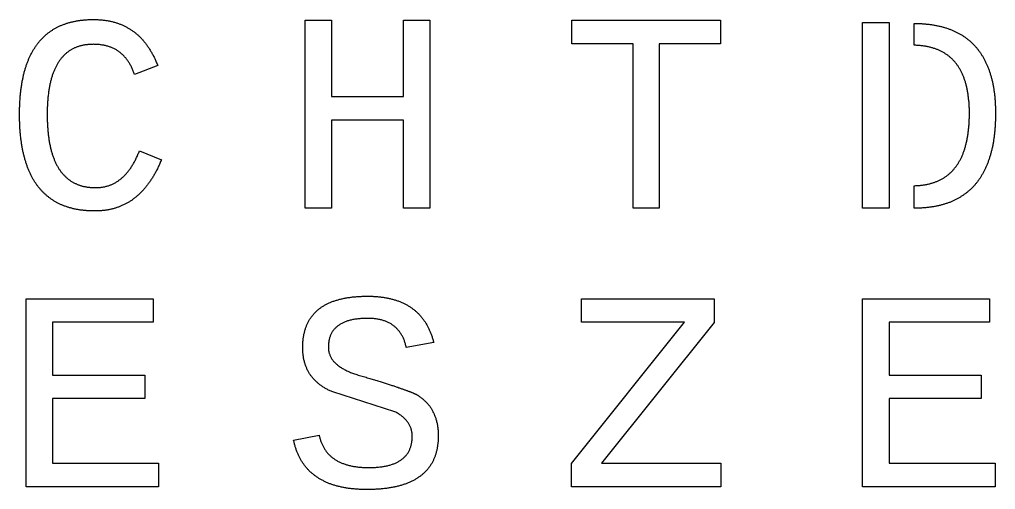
# Model space of a CAD drawing. Extents: x 0 to 500, y 0 to 500.
# Drawn here: x 241.8 to 358.4, y 138.3 to 194.6 of the extents above; entities that cross this region are included whole.
import ezdxf

# ---------------------------------------------------------------- set-up
doc = ezdxf.new("R2010")
doc.units = 0
doc.layers.get('0').update_dxf_attribs({"linetype": 'continuous'})

# ---------------------------------------------------------------- blocks, each defined once
blk = doc.blocks.new('SHAPESTRING113')
at = {"color": 0}
for points in [[(345.74, 171.98), (342.55, 171.98), (342.55, 194.22), (345.74, 194.22)], [(355.31, 183.29), (355.31, 183.42), (355.31, 183.55), (355.31, 183.68), (355.31, 183.81), (355.31, 183.94), (355.3, 184.06), (355.3, 184.19), (355.29, 184.32), (355.28, 184.44), (355.27, 184.56), (355.27, 184.68), (355.26, 184.8), (355.24, 184.92), (355.23, 185.04), (355.22, 185.16), (355.21, 185.28), (355.19, 185.39), (355.18, 185.5), (355.16, 185.62), (355.14, 185.73), (355.12, 185.84), (355.11, 185.95), (355.09, 186.06), (355.07, 186.17), (355.04, 186.27), (355.02, 186.38), (355, 186.48), (354.97, 186.59), (354.95, 186.69), (354.92, 186.79), (354.89, 186.89), (354.87, 186.99), (354.84, 187.09), (354.81, 187.18), (354.78, 187.28), (354.74, 187.37), (354.71, 187.47), (354.68, 187.56), (354.64, 187.65), (354.61, 187.74), (354.57, 187.83), (354.53, 187.92), (354.5, 188.01), (354.46, 188.09), (354.42, 188.18), (354.38, 188.26), (354.33, 188.35), (354.29, 188.43), (354.25, 188.51), (354.2, 188.59), (354.16, 188.67), (354.11, 188.74), (354.06, 188.82), (354.02, 188.9), (353.97, 188.97), (353.92, 189.04), (353.86, 189.11), (353.81, 189.19), (353.76, 189.26), (353.71, 189.32), (353.65, 189.39), (353.6, 189.46), (353.54, 189.52), (353.48, 189.59), (353.42, 189.65), (353.37, 189.71), (353.31, 189.78), (353.24, 189.84), (353.18, 189.9), (353.12, 189.95), (353.06, 190.01), (352.99, 190.07), (352.93, 190.12), (352.86, 190.17), (352.79, 190.23), (352.72, 190.28), (352.65, 190.33), (352.58, 190.38), (352.51, 190.43), (352.44, 190.47), (352.37, 190.52), (352.3, 190.57), (352.22, 190.61), (352.14, 190.65), (352.07, 190.7), (351.99, 190.74), (351.91, 190.78), (351.83, 190.81), (351.75, 190.85), (351.67, 190.89), (351.59, 190.92), (351.51, 190.96), (351.42, 190.99), (351.34, 191.02), (351.25, 191.05), (351.17, 191.08), (351.08, 191.11), (350.99, 191.14), (350.9, 191.17), (350.81, 191.19), (350.72, 191.22), (350.63, 191.24), (350.54, 191.26), (350.44, 191.29), (350.35, 191.31), (350.25, 191.33), (350.16, 191.34), (350.06, 191.36), (349.96, 191.38), (349.86, 191.39), (349.76, 191.41), (349.66, 191.42), (349.56, 191.43), (349.45, 191.44), (349.35, 191.45), (349.25, 191.46), (349.14, 191.47), (349.03, 191.47), (348.93, 191.48), (348.82, 191.48), (348.71, 191.49), (348.71, 194.1), (348.82, 194.1), (348.94, 194.1), (349.05, 194.09), (349.17, 194.09), (349.28, 194.09), (349.4, 194.08), (349.51, 194.08), (349.62, 194.07), (349.73, 194.06), (349.84, 194.05), (349.95, 194.04), (350.06, 194.04), (350.16, 194.02), (350.27, 194.01), (350.38, 194), (350.48, 193.99), (350.59, 193.98), (350.69, 193.96), (350.8, 193.95), (350.9, 193.93), (351, 193.91), (351.1, 193.9), (351.2, 193.88), (351.3, 193.86), (351.4, 193.84), (351.5, 193.82), (351.6, 193.8), (351.7, 193.78), (351.79, 193.75), (351.89, 193.73), (351.98, 193.71), (352.08, 193.68), (352.17, 193.66), (352.27, 193.63), (352.36, 193.6), (352.45, 193.57), (352.54, 193.55), (352.63, 193.52), (352.72, 193.49), (352.81, 193.45), (352.9, 193.42), (352.99, 193.39), (353.07, 193.36), (353.16, 193.32), (353.24, 193.29), (353.33, 193.25), (353.41, 193.22), (353.5, 193.18), (353.58, 193.14), (353.66, 193.1), (353.74, 193.06), (353.82, 193.02), (353.9, 192.98), (353.98, 192.94), (354.06, 192.9), (354.14, 192.85), (354.22, 192.81), (354.29, 192.77), (354.37, 192.72), (354.44, 192.67), (354.52, 192.63), (354.59, 192.58), (354.66, 192.53), (354.74, 192.48), (354.81, 192.43), (354.88, 192.38), (354.95, 192.33), (355.02, 192.28), (355.09, 192.22), (355.15, 192.17), (355.22, 192.11), (355.29, 192.06), (355.35, 192), (355.42, 191.95), (355.48, 191.89), (355.55, 191.83), (355.61, 191.77), (355.67, 191.71), (355.73, 191.65), (355.8, 191.59), (355.86, 191.53), (355.92, 191.46), (355.97, 191.4), (356.03, 191.33), (356.09, 191.27), (356.15, 191.2), (356.2, 191.14), (356.26, 191.07), (356.31, 191), (356.37, 190.93), (356.42, 190.86), (356.47, 190.79), (356.53, 190.72), (356.58, 190.65), (356.63, 190.57), (356.68, 190.5), (356.73, 190.43), (356.78, 190.35), (356.82, 190.27), (356.87, 190.2), (356.92, 190.12), (356.96, 190.04), (357.01, 189.96), (357.05, 189.88), (357.1, 189.8), (357.14, 189.72), (357.18, 189.64), (357.22, 189.56), (357.26, 189.47), (357.3, 189.39), (357.34, 189.3), (357.38, 189.22), (357.42, 189.13), (357.46, 189.04), (357.49, 188.96), (357.53, 188.87), (357.56, 188.78), (357.6, 188.69), (357.63, 188.59), (357.67, 188.5), (357.7, 188.41), (357.73, 188.32), (357.76, 188.22), (357.79, 188.13), (357.82, 188.03), (357.85, 187.93), (357.88, 187.84), (357.91, 187.74), (357.93, 187.64), (357.96, 187.54), (357.98, 187.44), (358.01, 187.34), (358.03, 187.24), (358.06, 187.13), (358.08, 187.03), (358.1, 186.93), (358.12, 186.82), (358.14, 186.72), (358.16, 186.61), (358.18, 186.5), (358.2, 186.39), (358.22, 186.29), (358.24, 186.18), (358.25, 186.07), (358.27, 185.95), (358.28, 185.84), (358.3, 185.73), (358.31, 185.62), (358.32, 185.5), (358.34, 185.39), (358.35, 185.27), (358.36, 185.16), (358.37, 185.04), (358.38, 184.92), (358.39, 184.8), (358.39, 184.68), (358.4, 184.56), (358.41, 184.44), (358.41, 184.32), (358.42, 184.2), (358.42, 184.07), (358.43, 183.95), (358.43, 183.83), (358.43, 183.7), (358.43, 183.57), (358.44, 183.45), (358.44, 183.32), (358.44, 183.19), (358.43, 183.06), (358.43, 182.93), (358.43, 182.8), (358.43, 182.67), (358.42, 182.54), (358.42, 182.41), (358.41, 182.29), (358.41, 182.16), (358.4, 182.04), (358.4, 181.91), (358.39, 181.79), (358.38, 181.67), (358.37, 181.55), (358.36, 181.43), (358.35, 181.31), (358.34, 181.19), (358.33, 181.07), (358.32, 180.95), (358.3, 180.83), (358.29, 180.72), (358.28, 180.6), (358.26, 180.49), (358.25, 180.37), (358.23, 180.26), (358.21, 180.15), (358.2, 180.04), (358.18, 179.93), (358.16, 179.82), (358.14, 179.71), (358.12, 179.6), (358.1, 179.49), (358.08, 179.38), (358.06, 179.28), (358.03, 179.17), (358.01, 179.07), (357.99, 178.96), (357.96, 178.86), (357.94, 178.76), (357.91, 178.66), (357.88, 178.56), (357.86, 178.46), (357.83, 178.36), (357.8, 178.26), (357.77, 178.16), (357.74, 178.06), (357.71, 177.97), (357.68, 177.87), (357.65, 177.78), (357.61, 177.68), (357.58, 177.59), (357.55, 177.5), (357.51, 177.41), (357.48, 177.31), (357.44, 177.22), (357.4, 177.13), (357.37, 177.05), (357.33, 176.96), (357.29, 176.87), (357.25, 176.79), (357.21, 176.7), (357.17, 176.61), (357.13, 176.53), (357.09, 176.45), (357.05, 176.37), (357, 176.28), (356.96, 176.2), (356.92, 176.12), (356.87, 176.04), (356.82, 175.96), (356.78, 175.89), (356.73, 175.81), (356.68, 175.73), (356.64, 175.66), (356.59, 175.58), (356.54, 175.51), (356.49, 175.44), (356.44, 175.36), (356.38, 175.29), (356.33, 175.22), (356.28, 175.15), (356.23, 175.08), (356.17, 175.01), (356.12, 174.94), (356.06, 174.88), (356, 174.81), (355.95, 174.75), (355.89, 174.68), (355.83, 174.62), (355.77, 174.55), (355.71, 174.49), (355.65, 174.43), (355.59, 174.37), (355.53, 174.31), (355.47, 174.25), (355.41, 174.19), (355.34, 174.13), (355.28, 174.08), (355.21, 174.02), (355.15, 173.96), (355.08, 173.91), (355.02, 173.85), (354.95, 173.8), (354.88, 173.75), (354.81, 173.7), (354.74, 173.65), (354.67, 173.6), (354.6, 173.55), (354.53, 173.5), (354.46, 173.45), (354.38, 173.4), (354.31, 173.36), (354.24, 173.31), (354.16, 173.27), (354.09, 173.22), (354.01, 173.18), (353.93, 173.14), (353.86, 173.09), (353.78, 173.05), (353.7, 173.01), (353.62, 172.97), (353.54, 172.93), (353.46, 172.9), (353.38, 172.86), (353.3, 172.82), (353.22, 172.79), (353.13, 172.75), (353.05, 172.72), (352.96, 172.68), (352.88, 172.65), (352.79, 172.62), (352.71, 172.59), (352.62, 172.56), (352.53, 172.53), (352.44, 172.5), (352.35, 172.47), (352.26, 172.45), (352.17, 172.42), (352.08, 172.39), (351.99, 172.37), (351.9, 172.34), (351.81, 172.32), (351.71, 172.3), (351.62, 172.28), (351.52, 172.26), (351.43, 172.23), (351.33, 172.22), (351.23, 172.2), (351.14, 172.18), (351.04, 172.16), (350.94, 172.14), (350.84, 172.13), (350.74, 172.11), (350.64, 172.1), (350.54, 172.09), (350.43, 172.07), (350.33, 172.06), (350.23, 172.05), (350.12, 172.04), (350.02, 172.03), (349.91, 172.02), (349.81, 172.01), (349.7, 172.01), (349.59, 172), (349.48, 171.99), (349.38, 171.99), (349.27, 171.99), (349.16, 171.98), (349.04, 171.98), (348.93, 171.98), (348.82, 171.98), (348.71, 171.98), (348.71, 174.67), (348.81, 174.67), (348.92, 174.68), (349.02, 174.68), (349.13, 174.69), (349.23, 174.69), (349.33, 174.7), (349.43, 174.71), (349.53, 174.72), (349.63, 174.73), (349.73, 174.75), (349.83, 174.76), (349.93, 174.77), (350.02, 174.79), (350.12, 174.81), (350.21, 174.82), (350.3, 174.84), (350.4, 174.86), (350.49, 174.89), (350.58, 174.91), (350.67, 174.93), (350.76, 174.96), (350.84, 174.98), (350.93, 175.01), (351.02, 175.04), (351.1, 175.06), (351.19, 175.09), (351.27, 175.13), (351.36, 175.16), (351.44, 175.19), (351.52, 175.23), (351.6, 175.26), (351.68, 175.3), (351.76, 175.33), (351.83, 175.37), (351.91, 175.41), (351.99, 175.45), (352.06, 175.5), (352.14, 175.54), (352.21, 175.58), (352.28, 175.63), (352.35, 175.67), (352.43, 175.72), (352.5, 175.77), (352.56, 175.82), (352.63, 175.87), (352.7, 175.92), (352.77, 175.97), (352.83, 176.03), (352.9, 176.08), (352.96, 176.14), (353.03, 176.2), (353.09, 176.25), (353.15, 176.31), (353.21, 176.37), (353.27, 176.43), (353.33, 176.5), (353.39, 176.56), (353.44, 176.62), (353.5, 176.69), (353.55, 176.76), (353.61, 176.83), (353.66, 176.89), (353.72, 176.96), (353.77, 177.04), (353.82, 177.11), (353.87, 177.18), (353.92, 177.26), (353.97, 177.33), (354.01, 177.41), (354.06, 177.48), (354.11, 177.56), (354.15, 177.64), (354.2, 177.72), (354.24, 177.81), (354.28, 177.89), (354.32, 177.97), (354.37, 178.06), (354.41, 178.14), (354.44, 178.23), (354.48, 178.32), (354.52, 178.41), (354.56, 178.5), (354.59, 178.59), (354.63, 178.69), (354.66, 178.78), (354.69, 178.87), (354.73, 178.97), (354.76, 179.07), (354.79, 179.17), (354.82, 179.26), (354.85, 179.37), (354.87, 179.47), (354.9, 179.57), (354.93, 179.67), (354.95, 179.78), (354.98, 179.88), (355, 179.99), (355.02, 180.1), (355.05, 180.21), (355.07, 180.32), (355.09, 180.43), (355.11, 180.54), (355.12, 180.65), (355.14, 180.77), (355.16, 180.88), (355.18, 181), (355.19, 181.12), (355.2, 181.24), (355.22, 181.36), (355.23, 181.48), (355.24, 181.6), (355.25, 181.72), (355.26, 181.85), (355.27, 181.97), (355.28, 182.1), (355.29, 182.23), (355.29, 182.36), (355.3, 182.49), (355.3, 182.62), (355.31, 182.75), (355.31, 182.88), (355.31, 183.01), (355.31, 183.15)]]:
    blk.add_lwpolyline(points, close=True, dxfattribs=at)

msp = doc.modelspace()

# ---------------------------------------------------------------- linework, layer by layer
at = {"color": 0}
for points in [[(245.06, 183.21), (245.06, 183.06), (245.06, 182.92), (245.06, 182.78), (245.07, 182.63), (245.07, 182.49), (245.07, 182.35), (245.08, 182.22), (245.09, 182.08), (245.09, 181.94), (245.1, 181.81), (245.11, 181.67), (245.12, 181.54), (245.13, 181.41), (245.14, 181.28), (245.15, 181.15), (245.16, 181.03), (245.18, 180.9), (245.19, 180.77), (245.2, 180.65), (245.22, 180.53), (245.24, 180.41), (245.25, 180.29), (245.27, 180.17), (245.29, 180.05), (245.31, 179.93), (245.33, 179.82), (245.35, 179.71), (245.38, 179.59), (245.4, 179.48), (245.42, 179.37), (245.45, 179.26), (245.47, 179.15), (245.5, 179.05), (245.53, 178.94), (245.55, 178.84), (245.58, 178.74), (245.61, 178.63), (245.64, 178.53), (245.67, 178.43), (245.7, 178.34), (245.74, 178.24), (245.77, 178.14), (245.8, 178.05), (245.84, 177.96), (245.88, 177.86), (245.91, 177.77), (245.95, 177.68), (245.99, 177.6), (246.03, 177.51), (246.07, 177.42), (246.11, 177.34), (246.15, 177.25), (246.19, 177.17), (246.23, 177.09), (246.28, 177.01), (246.32, 176.93), (246.37, 176.86), (246.42, 176.78), (246.46, 176.7), (246.51, 176.63), (246.56, 176.56), (246.61, 176.49), (246.66, 176.42), (246.71, 176.35), (246.76, 176.28), (246.82, 176.21), (246.87, 176.15), (246.92, 176.08), (246.98, 176.02), (247.03, 175.96), (247.09, 175.9), (247.15, 175.84), (247.21, 175.78), (247.27, 175.73), (247.33, 175.67), (247.39, 175.62), (247.45, 175.56), (247.51, 175.51), (247.57, 175.46), (247.64, 175.41), (247.7, 175.36), (247.77, 175.32), (247.84, 175.27), (247.9, 175.23), (247.97, 175.18), (248.04, 175.14), (248.11, 175.1), (248.18, 175.06), (248.25, 175.02), (248.32, 174.99), (248.4, 174.95), (248.47, 174.92), (248.55, 174.88), (248.62, 174.85), (248.7, 174.82), (248.77, 174.79), (248.85, 174.76), (248.93, 174.73), (249.01, 174.71), (249.09, 174.68), (249.17, 174.66), (249.25, 174.63), (249.34, 174.61), (249.42, 174.59), (249.5, 174.57), (249.59, 174.56), (249.67, 174.54), (249.76, 174.53), (249.85, 174.51), (249.94, 174.5), (250.03, 174.49), (250.11, 174.48), (250.21, 174.47), (250.3, 174.46), (250.39, 174.45), (250.48, 174.45), (250.58, 174.44), (250.67, 174.44), (250.77, 174.44), (250.86, 174.44), (250.96, 174.44), (251.05, 174.44), (251.15, 174.44), (251.24, 174.45), (251.33, 174.46), (251.42, 174.47), (251.51, 174.48), (251.6, 174.49), (251.69, 174.5), (251.78, 174.52), (251.87, 174.54), (251.96, 174.55), (252.04, 174.57), (252.13, 174.6), (252.21, 174.62), (252.3, 174.64), (252.38, 174.67), (252.47, 174.7), (252.55, 174.73), (252.63, 174.76), (252.71, 174.79), (252.79, 174.83), (252.88, 174.86), (252.95, 174.9), (253.03, 174.94), (253.11, 174.98), (253.19, 175.03), (253.27, 175.07), (253.34, 175.12), (253.42, 175.16), (253.49, 175.21), (253.57, 175.26), (253.64, 175.32), (253.71, 175.37), (253.79, 175.43), (253.86, 175.48), (253.93, 175.54), (254, 175.6), (254.07, 175.66), (254.14, 175.73), (254.21, 175.79), (254.27, 175.86), (254.34, 175.93), (254.41, 176), (254.47, 176.07), (254.54, 176.14), (254.6, 176.22), (254.67, 176.3), (254.73, 176.37), (254.79, 176.45), (254.85, 176.54), (254.92, 176.62), (254.98, 176.7), (255.04, 176.79), (255.1, 176.88), (255.15, 176.97), (255.21, 177.06), (255.27, 177.15), (255.33, 177.25), (255.38, 177.34), (255.44, 177.44), (255.49, 177.54), (255.55, 177.64), (255.6, 177.74), (255.65, 177.85), (255.7, 177.95), (255.75, 178.06), (255.8, 178.17), (255.85, 178.28), (255.9, 178.39), (255.95, 178.51), (256, 178.62), (256.05, 178.74), (256.09, 178.86), (258.71, 177.78), (258.67, 177.67), (258.62, 177.55), (258.57, 177.44), (258.53, 177.33), (258.48, 177.22), (258.43, 177.12), (258.38, 177.01), (258.33, 176.9), (258.28, 176.8), (258.23, 176.7), (258.18, 176.59), (258.13, 176.49), (258.08, 176.39), (258.02, 176.29), (257.97, 176.19), (257.92, 176.1), (257.86, 176), (257.81, 175.9), (257.75, 175.81), (257.7, 175.72), (257.64, 175.63), (257.59, 175.53), (257.53, 175.44), (257.47, 175.36), (257.41, 175.27), (257.35, 175.18), (257.29, 175.1), (257.23, 175.01), (257.17, 174.93), (257.11, 174.84), (257.05, 174.76), (256.99, 174.68), (256.93, 174.6), (256.86, 174.53), (256.8, 174.45), (256.74, 174.37), (256.67, 174.3), (256.61, 174.22), (256.54, 174.15), (256.48, 174.08), (256.41, 174.01), (256.34, 173.94), (256.27, 173.87), (256.21, 173.8), (256.14, 173.73), (256.07, 173.67), (256, 173.6), (255.93, 173.54), (255.86, 173.48), (255.79, 173.41), (255.71, 173.35), (255.64, 173.29), (255.57, 173.24), (255.5, 173.18), (255.42, 173.12), (255.35, 173.07), (255.27, 173.01), (255.2, 172.96), (255.12, 172.91), (255.04, 172.86), (254.97, 172.81), (254.89, 172.76), (254.81, 172.71), (254.73, 172.66), (254.65, 172.62), (254.57, 172.57), (254.49, 172.53), (254.41, 172.49), (254.33, 172.45), (254.25, 172.41), (254.17, 172.37), (254.08, 172.33), (254, 172.29), (253.92, 172.25), (253.83, 172.22), (253.75, 172.18), (253.66, 172.15), (253.58, 172.12), (253.49, 172.09), (253.4, 172.06), (253.32, 172.03), (253.23, 172), (253.14, 171.97), (253.05, 171.95), (252.96, 171.92), (252.87, 171.9), (252.78, 171.88), (252.69, 171.86), (252.6, 171.84), (252.5, 171.82), (252.41, 171.8), (252.32, 171.78), (252.22, 171.76), (252.13, 171.75), (252.03, 171.73), (251.94, 171.72), (251.84, 171.71), (251.75, 171.7), (251.65, 171.69), (251.55, 171.68), (251.45, 171.67), (251.36, 171.66), (251.26, 171.66), (251.16, 171.65), (251.06, 171.65), (250.96, 171.65), (250.85, 171.65), (250.75, 171.65), (250.65, 171.65), (250.54, 171.65), (250.43, 171.65), (250.33, 171.65), (250.23, 171.66), (250.12, 171.66), (250.02, 171.67), (249.92, 171.67), (249.81, 171.68), (249.71, 171.69), (249.61, 171.7), (249.51, 171.7), (249.41, 171.72), (249.32, 171.73), (249.22, 171.74), (249.12, 171.75), (249.02, 171.76), (248.93, 171.78), (248.83, 171.79), (248.74, 171.81), (248.64, 171.83), (248.55, 171.84), (248.46, 171.86), (248.36, 171.88), (248.27, 171.9), (248.18, 171.92), (248.09, 171.94), (248, 171.97), (247.91, 171.99), (247.83, 172.01), (247.74, 172.04), (247.65, 172.07), (247.56, 172.09), (247.48, 172.12), (247.39, 172.15), (247.31, 172.18), (247.22, 172.21), (247.14, 172.24), (247.06, 172.27), (246.98, 172.3), (246.9, 172.33), (246.81, 172.37), (246.73, 172.4), (246.66, 172.44), (246.58, 172.48), (246.5, 172.51), (246.42, 172.55), (246.34, 172.59), (246.27, 172.63), (246.19, 172.67), (246.12, 172.71), (246.04, 172.75), (245.97, 172.8), (245.9, 172.84), (245.82, 172.89), (245.75, 172.93), (245.68, 172.98), (245.61, 173.02), (245.54, 173.07), (245.47, 173.12), (245.4, 173.17), (245.33, 173.22), (245.27, 173.27), (245.2, 173.32), (245.13, 173.38), (245.07, 173.43), (245, 173.48), (244.94, 173.54), (244.88, 173.6), (244.81, 173.65), (244.75, 173.71), (244.69, 173.77), (244.63, 173.83), (244.57, 173.89), (244.51, 173.95), (244.45, 174.01), (244.39, 174.07), (244.33, 174.14), (244.28, 174.2), (244.22, 174.27), (244.17, 174.33), (244.11, 174.4), (244.06, 174.47), (244, 174.54), (243.95, 174.61), (243.9, 174.68), (243.84, 174.75), (243.79, 174.82), (243.74, 174.89), (243.69, 174.96), (243.64, 175.04), (243.59, 175.11), (243.55, 175.19), (243.5, 175.27), (243.45, 175.34), (243.4, 175.42), (243.36, 175.5), (243.31, 175.58), (243.27, 175.66), (243.23, 175.74), (243.18, 175.82), (243.14, 175.91), (243.1, 175.99), (243.06, 176.08), (243.02, 176.16), (242.98, 176.25), (242.94, 176.34), (242.9, 176.42), (242.86, 176.51), (242.82, 176.6), (242.79, 176.69), (242.75, 176.78), (242.72, 176.88), (242.68, 176.97), (242.65, 177.06), (242.61, 177.16), (242.58, 177.25), (242.55, 177.35), (242.52, 177.45), (242.49, 177.55), (242.46, 177.64), (242.43, 177.74), (242.4, 177.84), (242.37, 177.95), (242.34, 178.05), (242.31, 178.15), (242.29, 178.25), (242.26, 178.36), (242.24, 178.46), (242.21, 178.57), (242.19, 178.68), (242.16, 178.78), (242.14, 178.89), (242.12, 179), (242.1, 179.11), (242.08, 179.22), (242.06, 179.34), (242.04, 179.45), (242.02, 179.56), (242, 179.68), (241.98, 179.79), (241.97, 179.91), (241.95, 180.02), (241.93, 180.14), (241.92, 180.26), (241.91, 180.38), (241.89, 180.5), (241.88, 180.62), (241.87, 180.74), (241.85, 180.86), (241.84, 180.99), (241.83, 181.11), (241.82, 181.24), (241.81, 181.36), (241.8, 181.49), (241.8, 181.62), (241.79, 181.74), (241.78, 181.87), (241.78, 182), (241.77, 182.13), (241.77, 182.27), (241.76, 182.4), (241.76, 182.53), (241.76, 182.66), (241.75, 182.8), (241.75, 182.94), (241.75, 183.07), (241.75, 183.21), (241.75, 183.35), (241.75, 183.48), (241.75, 183.62), (241.76, 183.75), (241.76, 183.89), (241.76, 184.02), (241.77, 184.15), (241.77, 184.28), (241.78, 184.41), (241.78, 184.54), (241.79, 184.67), (241.8, 184.8), (241.81, 184.93), (241.81, 185.05), (241.82, 185.18), (241.83, 185.3), (241.84, 185.43), (241.86, 185.55), (241.87, 185.67), (241.88, 185.79), (241.89, 185.91), (241.91, 186.03), (241.92, 186.15), (241.94, 186.27), (241.95, 186.39), (241.97, 186.51), (241.99, 186.62), (242.01, 186.74), (242.02, 186.85), (242.04, 186.96), (242.06, 187.07), (242.08, 187.19), (242.1, 187.3), (242.13, 187.41), (242.15, 187.51), (242.17, 187.62), (242.2, 187.73), (242.22, 187.84), (242.24, 187.94), (242.27, 188.05), (242.3, 188.15), (242.32, 188.25), (242.35, 188.36), (242.38, 188.46), (242.41, 188.56), (242.44, 188.66), (242.47, 188.76), (242.5, 188.85), (242.53, 188.95), (242.56, 189.05), (242.6, 189.14), (242.63, 189.24), (242.66, 189.33), (242.7, 189.42), (242.73, 189.52), (242.77, 189.61), (242.81, 189.7), (242.84, 189.79), (242.88, 189.88), (242.92, 189.96), (242.96, 190.05), (243, 190.14), (243.04, 190.22), (243.08, 190.31), (243.12, 190.39), (243.17, 190.48), (243.21, 190.56), (243.25, 190.64), (243.3, 190.72), (243.34, 190.8), (243.39, 190.88), (243.43, 190.96), (243.48, 191.03), (243.53, 191.11), (243.58, 191.18), (243.63, 191.26), (243.68, 191.33), (243.73, 191.41), (243.78, 191.48), (243.83, 191.55), (243.88, 191.62), (243.93, 191.69), (243.99, 191.76), (244.04, 191.83), (244.1, 191.89), (244.15, 191.96), (244.21, 192.03), (244.26, 192.09), (244.32, 192.15), (244.38, 192.22), (244.44, 192.28), (244.5, 192.34), (244.56, 192.4), (244.62, 192.46), (244.68, 192.52), (244.74, 192.58), (244.81, 192.63), (244.87, 192.69), (244.93, 192.75), (245, 192.8), (245.06, 192.85), (245.13, 192.91), (245.19, 192.96), (245.26, 193.01), (245.33, 193.06), (245.4, 193.11), (245.47, 193.16), (245.54, 193.21), (245.61, 193.25), (245.68, 193.3), (245.75, 193.35), (245.82, 193.39), (245.9, 193.44), (245.97, 193.48), (246.04, 193.52), (246.12, 193.56), (246.19, 193.6), (246.27, 193.64), (246.35, 193.68), (246.43, 193.72), (246.5, 193.76), (246.58, 193.79), (246.66, 193.83), (246.74, 193.86), (246.82, 193.9), (246.9, 193.93), (246.99, 193.96), (247.07, 193.99), (247.15, 194.02), (247.24, 194.05), (247.32, 194.08), (247.41, 194.11), (247.49, 194.14), (247.58, 194.16), (247.67, 194.19), (247.75, 194.21), (247.84, 194.24), (247.93, 194.26), (248.02, 194.28), (248.11, 194.3), (248.2, 194.32), (248.3, 194.34), (248.39, 194.36), (248.48, 194.38), (248.58, 194.4), (248.67, 194.41), (248.77, 194.43), (248.86, 194.44), (248.96, 194.46), (249.05, 194.47), (249.15, 194.48), (249.25, 194.49), (249.35, 194.5), (249.45, 194.51), (249.55, 194.52), (249.65, 194.53), (249.75, 194.54), (249.85, 194.54), (249.96, 194.55), (250.06, 194.55), (250.16, 194.56), (250.27, 194.56), (250.38, 194.56), (250.48, 194.56), (250.59, 194.56), (250.7, 194.56), (250.81, 194.56), (250.91, 194.56), (251.02, 194.55), (251.13, 194.55), (251.23, 194.54), (251.34, 194.54), (251.44, 194.53), (251.55, 194.52), (251.65, 194.51), (251.75, 194.5), (251.85, 194.49), (251.95, 194.47), (252.06, 194.46), (252.16, 194.44), (252.25, 194.43), (252.35, 194.41), (252.45, 194.39), (252.55, 194.37), (252.64, 194.35), (252.74, 194.33), (252.83, 194.31), (252.93, 194.28), (253.02, 194.26), (253.12, 194.23), (253.21, 194.2), (253.3, 194.18), (253.39, 194.15), (253.48, 194.12), (253.57, 194.09), (253.66, 194.05), (253.75, 194.02), (253.84, 193.99), (253.92, 193.95), (254.01, 193.91), (254.1, 193.88), (254.18, 193.84), (254.26, 193.8), (254.35, 193.76), (254.43, 193.71), (254.51, 193.67), (254.6, 193.63), (254.68, 193.58), (254.76, 193.54), (254.84, 193.49), (254.92, 193.44), (254.99, 193.39), (255.07, 193.34), (255.15, 193.29), (255.23, 193.24), (255.3, 193.18), (255.38, 193.13), (255.45, 193.07), (255.52, 193.02), (255.6, 192.96), (255.67, 192.9), (255.74, 192.84), (255.81, 192.78), (255.88, 192.72), (255.95, 192.65), (256.02, 192.59), (256.09, 192.52), (256.16, 192.46), (256.22, 192.39), (256.29, 192.32), (256.36, 192.25), (256.42, 192.18), (256.48, 192.11), (256.55, 192.04), (256.61, 191.96), (256.67, 191.89), (256.73, 191.81), (256.8, 191.74), (256.86, 191.66), (256.92, 191.58), (256.97, 191.5), (257.03, 191.42), (257.09, 191.34), (257.15, 191.25), (257.2, 191.17), (257.26, 191.08), (257.31, 191), (257.37, 190.91), (257.42, 190.82), (257.47, 190.73), (257.53, 190.64), (257.58, 190.55), (257.63, 190.46), (257.68, 190.36), (257.73, 190.27), (257.78, 190.17), (257.83, 190.07), (257.87, 189.98), (257.92, 189.88), (257.97, 189.78), (258.01, 189.68), (258.06, 189.57), (258.1, 189.47), (258.14, 189.36), (258.19, 189.26), (258.23, 189.15), (258.27, 189.05), (255.5, 187.97), (255.47, 188.08), (255.43, 188.18), (255.39, 188.29), (255.35, 188.39), (255.31, 188.49), (255.27, 188.59), (255.23, 188.69), (255.18, 188.78), (255.14, 188.88), (255.09, 188.97), (255.04, 189.06), (254.99, 189.15), (254.94, 189.24), (254.89, 189.33), (254.84, 189.41), (254.79, 189.49), (254.73, 189.58), (254.68, 189.66), (254.62, 189.73), (254.56, 189.81), (254.51, 189.89), (254.45, 189.96), (254.38, 190.03), (254.32, 190.1), (254.26, 190.17), (254.19, 190.24), (254.13, 190.3), (254.06, 190.37), (253.99, 190.43), (253.92, 190.49), (253.85, 190.55), (253.78, 190.61), (253.71, 190.66), (253.64, 190.72), (253.56, 190.77), (253.49, 190.82), (253.41, 190.87), (253.33, 190.92), (253.25, 190.96), (253.17, 191.01), (253.09, 191.05), (253.01, 191.09), (252.92, 191.13), (252.84, 191.17), (252.75, 191.2), (252.66, 191.24), (252.58, 191.27), (252.49, 191.3), (252.4, 191.33), (252.3, 191.36), (252.21, 191.39), (252.12, 191.41), (252.02, 191.44), (251.92, 191.46), (251.83, 191.48), (251.73, 191.5), (251.63, 191.51), (251.53, 191.53), (251.42, 191.54), (251.32, 191.56), (251.22, 191.57), (251.11, 191.57), (251, 191.58), (250.9, 191.59), (250.79, 191.59), (250.68, 191.59), (250.57, 191.6), (250.47, 191.59), (250.37, 191.59), (250.28, 191.59), (250.19, 191.58), (250.09, 191.58), (250, 191.57), (249.91, 191.56), (249.82, 191.55), (249.73, 191.54), (249.64, 191.53), (249.55, 191.52), (249.47, 191.5), (249.38, 191.49), (249.3, 191.47), (249.21, 191.45), (249.13, 191.43), (249.05, 191.41), (248.96, 191.39), (248.88, 191.36), (248.8, 191.34), (248.72, 191.31), (248.65, 191.28), (248.57, 191.25), (248.49, 191.22), (248.42, 191.19), (248.34, 191.16), (248.27, 191.12), (248.19, 191.09), (248.12, 191.05), (248.05, 191.01), (247.98, 190.98), (247.91, 190.93), (247.84, 190.89), (247.77, 190.85), (247.7, 190.8), (247.64, 190.76), (247.57, 190.71), (247.51, 190.66), (247.44, 190.61), (247.38, 190.56), (247.32, 190.51), (247.26, 190.46), (247.2, 190.4), (247.14, 190.35), (247.08, 190.29), (247.02, 190.23), (246.96, 190.17), (246.91, 190.11), (246.85, 190.05), (246.8, 189.98), (246.74, 189.92), (246.69, 189.85), (246.64, 189.78), (246.58, 189.71), (246.53, 189.64), (246.48, 189.57), (246.44, 189.5), (246.39, 189.42), (246.34, 189.35), (246.3, 189.27), (246.25, 189.19), (246.21, 189.11), (246.16, 189.03), (246.12, 188.95), (246.08, 188.87), (246.04, 188.78), (246, 188.7), (245.96, 188.61), (245.92, 188.52), (245.88, 188.43), (245.84, 188.34), (245.81, 188.25), (245.77, 188.16), (245.74, 188.06), (245.7, 187.97), (245.67, 187.87), (245.64, 187.77), (245.61, 187.67), (245.58, 187.57), (245.55, 187.47), (245.52, 187.36), (245.49, 187.26), (245.47, 187.15), (245.44, 187.04), (245.42, 186.93), (245.39, 186.82), (245.37, 186.71), (245.35, 186.6), (245.32, 186.48), (245.3, 186.37), (245.28, 186.25), (245.26, 186.13), (245.25, 186.01), (245.23, 185.89), (245.21, 185.77), (245.2, 185.65), (245.18, 185.52), (245.17, 185.4), (245.15, 185.27), (245.14, 185.14), (245.13, 185.01), (245.12, 184.88), (245.11, 184.75), (245.1, 184.62), (245.09, 184.48), (245.09, 184.34), (245.08, 184.21), (245.07, 184.07), (245.07, 183.93), (245.07, 183.79), (245.06, 183.64), (245.06, 183.5), (245.06, 183.36)], [(287.65, 171.98), (287.65, 182.53), (279.04, 182.53), (279.04, 171.98), (275.89, 171.98), (275.89, 194.49), (279.04, 194.49), (279.04, 185.34), (287.65, 185.34), (287.65, 194.49), (290.79, 194.49), (290.79, 171.98)], [(318.24, 191.67), (318.24, 171.98), (315.11, 171.98), (315.11, 191.67), (307.8, 191.67), (307.8, 194.49), (325.54, 194.49), (325.54, 191.67)], [(242.55, 138.64), (242.55, 161.15), (257.71, 161.15), (257.71, 158.34), (245.71, 158.34), (245.71, 152.01), (256.72, 152.01), (256.72, 149.19), (245.71, 149.19), (245.71, 141.46), (258.38, 141.46), (258.38, 138.64)], [(291.81, 144.74), (291.81, 144.64), (291.81, 144.53), (291.81, 144.43), (291.8, 144.33), (291.8, 144.23), (291.79, 144.13), (291.79, 144.03), (291.78, 143.93), (291.77, 143.83), (291.76, 143.73), (291.74, 143.64), (291.73, 143.54), (291.72, 143.45), (291.7, 143.35), (291.68, 143.26), (291.67, 143.17), (291.65, 143.08), (291.63, 142.99), (291.61, 142.9), (291.58, 142.81), (291.56, 142.72), (291.54, 142.63), (291.51, 142.55), (291.48, 142.46), (291.45, 142.38), (291.43, 142.29), (291.4, 142.21), (291.36, 142.13), (291.33, 142.05), (291.3, 141.97), (291.26, 141.89), (291.23, 141.81), (291.19, 141.73), (291.15, 141.66), (291.11, 141.58), (291.07, 141.51), (291.03, 141.43), (290.98, 141.36), (290.94, 141.29), (290.9, 141.22), (290.85, 141.15), (290.8, 141.08), (290.75, 141.01), (290.7, 140.94), (290.65, 140.87), (290.6, 140.81), (290.55, 140.74), (290.49, 140.68), (290.44, 140.61), (290.38, 140.55), (290.32, 140.49), (290.26, 140.43), (290.2, 140.37), (290.14, 140.31), (290.08, 140.25), (290.01, 140.19), (289.95, 140.14), (289.88, 140.08), (289.82, 140.03), (289.75, 139.97), (289.68, 139.92), (289.61, 139.87), (289.54, 139.82), (289.46, 139.77), (289.39, 139.72), (289.31, 139.67), (289.24, 139.62), (289.16, 139.57), (289.08, 139.53), (289, 139.48), (288.92, 139.44), (288.84, 139.39), (288.76, 139.35), (288.67, 139.31), (288.59, 139.27), (288.5, 139.23), (288.41, 139.19), (288.32, 139.15), (288.23, 139.11), (288.14, 139.07), (288.05, 139.04), (287.96, 139), (287.86, 138.97), (287.76, 138.94), (287.67, 138.9), (287.57, 138.87), (287.47, 138.84), (287.37, 138.81), (287.27, 138.78), (287.17, 138.75), (287.06, 138.73), (286.96, 138.7), (286.85, 138.68), (286.74, 138.65), (286.63, 138.63), (286.53, 138.6), (286.41, 138.58), (286.3, 138.56), (286.19, 138.54), (286.08, 138.52), (285.96, 138.5), (285.84, 138.49), (285.73, 138.47), (285.61, 138.45), (285.49, 138.44), (285.37, 138.42), (285.24, 138.41), (285.12, 138.4), (285, 138.39), (284.87, 138.37), (284.74, 138.36), (284.62, 138.36), (284.49, 138.35), (284.36, 138.34), (284.22, 138.33), (284.09, 138.33), (283.96, 138.32), (283.82, 138.32), (283.69, 138.32), (283.55, 138.31), (283.41, 138.31), (283.27, 138.31), (283.14, 138.31), (283.02, 138.31), (282.89, 138.32), (282.76, 138.32), (282.64, 138.32), (282.51, 138.33), (282.39, 138.33), (282.26, 138.34), (282.14, 138.35), (282.02, 138.36), (281.9, 138.37), (281.78, 138.38), (281.66, 138.39), (281.55, 138.4), (281.43, 138.41), (281.32, 138.42), (281.2, 138.44), (281.09, 138.45), (280.98, 138.47), (280.86, 138.49), (280.75, 138.51), (280.64, 138.52), (280.54, 138.54), (280.43, 138.57), (280.32, 138.59), (280.21, 138.61), (280.11, 138.63), (280.01, 138.66), (279.9, 138.68), (279.8, 138.71), (279.7, 138.73), (279.6, 138.76), (279.5, 138.79), (279.4, 138.82), (279.3, 138.85), (279.21, 138.88), (279.11, 138.91), (279.02, 138.95), (278.92, 138.98), (278.83, 139.01), (278.74, 139.05), (278.65, 139.09), (278.56, 139.12), (278.47, 139.16), (278.38, 139.2), (278.29, 139.24), (278.21, 139.28), (278.12, 139.32), (278.04, 139.37), (277.95, 139.41), (277.87, 139.45), (277.79, 139.5), (277.71, 139.54), (277.63, 139.59), (277.55, 139.64), (277.47, 139.69), (277.4, 139.74), (277.32, 139.79), (277.25, 139.84), (277.17, 139.89), (277.1, 139.94), (277.03, 140), (276.96, 140.05), (276.89, 140.11), (276.82, 140.17), (276.75, 140.22), (276.68, 140.28), (276.61, 140.34), (276.55, 140.4), (276.48, 140.46), (276.42, 140.52), (276.36, 140.59), (276.3, 140.65), (276.23, 140.71), (276.17, 140.78), (276.12, 140.85), (276.06, 140.91), (276, 140.98), (275.94, 141.05), (275.89, 141.12), (275.83, 141.19), (275.78, 141.26), (275.73, 141.33), (275.68, 141.41), (275.63, 141.48), (275.58, 141.56), (275.53, 141.63), (275.48, 141.71), (275.43, 141.79), (275.39, 141.87), (275.34, 141.94), (275.3, 142.03), (275.26, 142.11), (275.21, 142.19), (275.17, 142.27), (275.13, 142.35), (275.09, 142.44), (275.05, 142.53), (275.02, 142.61), (274.98, 142.7), (274.94, 142.79), (274.91, 142.88), (274.88, 142.97), (274.84, 143.06), (274.81, 143.15), (274.78, 143.24), (274.75, 143.33), (274.72, 143.43), (274.69, 143.52), (274.67, 143.62), (274.64, 143.72), (274.62, 143.81), (274.59, 143.91), (274.57, 144.01), (274.55, 144.11), (274.52, 144.21), (277.57, 144.83), (277.59, 144.73), (277.61, 144.63), (277.64, 144.54), (277.66, 144.44), (277.69, 144.35), (277.72, 144.25), (277.75, 144.16), (277.78, 144.07), (277.82, 143.98), (277.85, 143.9), (277.89, 143.81), (277.92, 143.73), (277.96, 143.64), (278, 143.56), (278.04, 143.48), (278.09, 143.4), (278.13, 143.32), (278.18, 143.24), (278.22, 143.17), (278.27, 143.09), (278.32, 143.02), (278.37, 142.94), (278.43, 142.87), (278.48, 142.8), (278.54, 142.74), (278.59, 142.67), (278.65, 142.6), (278.71, 142.54), (278.77, 142.47), (278.84, 142.41), (278.9, 142.35), (278.97, 142.29), (279.03, 142.23), (279.1, 142.18), (279.17, 142.12), (279.24, 142.07), (279.32, 142.01), (279.39, 141.96), (279.46, 141.91), (279.54, 141.86), (279.62, 141.81), (279.7, 141.77), (279.78, 141.72), (279.86, 141.68), (279.95, 141.64), (280.03, 141.59), (280.12, 141.55), (280.21, 141.51), (280.3, 141.48), (280.39, 141.44), (280.48, 141.41), (280.57, 141.37), (280.67, 141.34), (280.76, 141.31), (280.86, 141.28), (280.96, 141.25), (281.06, 141.22), (281.16, 141.2), (281.27, 141.17), (281.37, 141.15), (281.48, 141.12), (281.59, 141.1), (281.7, 141.08), (281.81, 141.06), (281.92, 141.05), (282.03, 141.03), (282.15, 141.02), (282.26, 141), (282.38, 140.99), (282.5, 140.98), (282.62, 140.97), (282.74, 140.96), (282.87, 140.96), (282.99, 140.95), (283.12, 140.95), (283.24, 140.94), (283.37, 140.94), (283.5, 140.94), (283.64, 140.94), (283.78, 140.94), (283.92, 140.95), (284.05, 140.95), (284.18, 140.96), (284.31, 140.96), (284.44, 140.97), (284.57, 140.98), (284.69, 141), (284.81, 141.01), (284.93, 141.02), (285.05, 141.04), (285.17, 141.06), (285.28, 141.07), (285.4, 141.09), (285.51, 141.12), (285.62, 141.14), (285.73, 141.16), (285.83, 141.19), (285.93, 141.21), (286.04, 141.24), (286.14, 141.27), (286.23, 141.3), (286.33, 141.33), (286.42, 141.37), (286.52, 141.4), (286.61, 141.44), (286.69, 141.48), (286.78, 141.52), (286.86, 141.56), (286.95, 141.6), (287.03, 141.64), (287.11, 141.69), (287.18, 141.73), (287.26, 141.78), (287.33, 141.83), (287.4, 141.88), (287.47, 141.93), (287.54, 141.98), (287.61, 142.04), (287.67, 142.09), (287.73, 142.15), (287.79, 142.21), (287.85, 142.27), (287.9, 142.33), (287.96, 142.39), (288.01, 142.46), (288.06, 142.52), (288.11, 142.59), (288.16, 142.66), (288.2, 142.72), (288.24, 142.8), (288.28, 142.87), (288.32, 142.94), (288.36, 143.02), (288.4, 143.09), (288.43, 143.17), (288.46, 143.25), (288.49, 143.33), (288.52, 143.41), (288.54, 143.49), (288.57, 143.58), (288.59, 143.66), (288.61, 143.75), (288.63, 143.84), (288.64, 143.93), (288.66, 144.02), (288.67, 144.11), (288.68, 144.21), (288.69, 144.3), (288.69, 144.4), (288.7, 144.5), (288.7, 144.6), (288.7, 144.7), (288.7, 144.79), (288.7, 144.89), (288.69, 144.98), (288.68, 145.07), (288.67, 145.17), (288.65, 145.26), (288.63, 145.35), (288.61, 145.43), (288.59, 145.52), (288.56, 145.61), (288.53, 145.69), (288.5, 145.78), (288.46, 145.86), (288.42, 145.94), (288.38, 146.02), (288.34, 146.1), (288.29, 146.18), (288.24, 146.26), (288.19, 146.34), (288.13, 146.42), (288.07, 146.49), (288.01, 146.56), (287.95, 146.64), (287.88, 146.71), (287.81, 146.78), (287.74, 146.85), (287.66, 146.92), (287.58, 146.99), (287.5, 147.05), (287.41, 147.12), (287.33, 147.19), (287.24, 147.25), (287.14, 147.31), (287.05, 147.37), (286.95, 147.43), (286.85, 147.49), (286.74, 147.55), (286.64, 147.61), (279.22, 149.99), (279.11, 150.03), (279.01, 150.07), (278.91, 150.12), (278.81, 150.16), (278.71, 150.21), (278.62, 150.26), (278.52, 150.31), (278.43, 150.36), (278.34, 150.41), (278.25, 150.46), (278.16, 150.51), (278.07, 150.57), (277.99, 150.62), (277.9, 150.68), (277.82, 150.74), (277.74, 150.8), (277.66, 150.85), (277.58, 150.91), (277.51, 150.98), (277.43, 151.04), (277.36, 151.1), (277.28, 151.16), (277.21, 151.23), (277.15, 151.3), (277.08, 151.36), (277.01, 151.43), (276.95, 151.5), (276.88, 151.57), (276.82, 151.64), (276.76, 151.71), (276.71, 151.79), (276.65, 151.86), (276.59, 151.93), (276.54, 152.01), (276.49, 152.09), (276.44, 152.17), (276.39, 152.24), (276.34, 152.32), (276.29, 152.41), (276.25, 152.49), (276.21, 152.57), (276.16, 152.65), (276.12, 152.74), (276.09, 152.82), (276.05, 152.91), (276.01, 153), (275.98, 153.09), (275.95, 153.18), (275.91, 153.27), (275.89, 153.36), (275.86, 153.45), (275.83, 153.55), (275.81, 153.64), (275.78, 153.74), (275.76, 153.83), (275.74, 153.93), (275.72, 154.03), (275.7, 154.13), (275.69, 154.23), (275.67, 154.33), (275.66, 154.44), (275.65, 154.54), (275.64, 154.64), (275.63, 154.75), (275.62, 154.86), (275.62, 154.97), (275.62, 155.07), (275.61, 155.18), (275.61, 155.29), (275.61, 155.4), (275.61, 155.51), (275.62, 155.61), (275.62, 155.72), (275.63, 155.82), (275.63, 155.93), (275.64, 156.03), (275.65, 156.13), (275.66, 156.23), (275.67, 156.33), (275.68, 156.42), (275.7, 156.52), (275.71, 156.62), (275.73, 156.71), (275.75, 156.81), (275.76, 156.9), (275.78, 156.99), (275.81, 157.08), (275.83, 157.17), (275.85, 157.26), (275.88, 157.35), (275.9, 157.44), (275.93, 157.53), (275.96, 157.61), (275.99, 157.7), (276.02, 157.78), (276.05, 157.86), (276.08, 157.95), (276.11, 158.03), (276.15, 158.11), (276.19, 158.19), (276.22, 158.26), (276.26, 158.34), (276.3, 158.42), (276.34, 158.49), (276.39, 158.57), (276.43, 158.64), (276.47, 158.71), (276.52, 158.79), (276.57, 158.86), (276.62, 158.93), (276.67, 158.99), (276.72, 159.06), (276.77, 159.13), (276.82, 159.19), (276.88, 159.26), (276.93, 159.32), (276.99, 159.39), (277.05, 159.45), (277.1, 159.51), (277.17, 159.57), (277.23, 159.63), (277.29, 159.69), (277.35, 159.74), (277.42, 159.8), (277.48, 159.86), (277.55, 159.91), (277.62, 159.96), (277.69, 160.02), (277.76, 160.07), (277.83, 160.12), (277.91, 160.17), (277.98, 160.22), (278.06, 160.27), (278.13, 160.31), (278.21, 160.36), (278.29, 160.4), (278.37, 160.45), (278.45, 160.49), (278.54, 160.53), (278.62, 160.57), (278.71, 160.61), (278.79, 160.65), (278.88, 160.69), (278.97, 160.73), (279.06, 160.77), (279.15, 160.8), (279.24, 160.84), (279.34, 160.87), (279.43, 160.9), (279.53, 160.93), (279.63, 160.96), (279.73, 160.99), (279.83, 161.02), (279.93, 161.05), (280.03, 161.08), (280.13, 161.1), (280.24, 161.13), (280.34, 161.15), (280.45, 161.18), (280.56, 161.2), (280.67, 161.22), (280.78, 161.24), (280.89, 161.26), (281, 161.28), (281.11, 161.3), (281.23, 161.31), (281.35, 161.33), (281.46, 161.34), (281.58, 161.36), (281.7, 161.37), (281.82, 161.38), (281.95, 161.39), (282.07, 161.4), (282.2, 161.41), (282.32, 161.42), (282.45, 161.43), (282.58, 161.43), (282.71, 161.44), (282.84, 161.44), (282.97, 161.45), (283.1, 161.45), (283.24, 161.45), (283.37, 161.45), (283.49, 161.45), (283.62, 161.45), (283.74, 161.44), (283.86, 161.44), (283.98, 161.44), (284.09, 161.43), (284.21, 161.43), (284.33, 161.42), (284.44, 161.41), (284.56, 161.4), (284.67, 161.39), (284.78, 161.38), (284.89, 161.37), (285, 161.35), (285.11, 161.34), (285.22, 161.32), (285.33, 161.31), (285.44, 161.29), (285.54, 161.27), (285.65, 161.25), (285.75, 161.23), (285.86, 161.21), (285.96, 161.19), (286.06, 161.16), (286.16, 161.14), (286.26, 161.11), (286.36, 161.09), (286.46, 161.06), (286.55, 161.03), (286.65, 161), (286.75, 160.97), (286.84, 160.94), (286.93, 160.91), (287.03, 160.88), (287.12, 160.84), (287.21, 160.81), (287.3, 160.77), (287.39, 160.73), (287.47, 160.7), (287.56, 160.66), (287.65, 160.62), (287.73, 160.58), (287.82, 160.53), (287.9, 160.49), (287.98, 160.45), (288.06, 160.4), (288.14, 160.36), (288.22, 160.31), (288.3, 160.26), (288.38, 160.21), (288.46, 160.16), (288.53, 160.11), (288.61, 160.06), (288.68, 160.01), (288.75, 159.95), (288.83, 159.9), (288.9, 159.84), (288.97, 159.78), (289.04, 159.73), (289.11, 159.67), (289.17, 159.61), (289.24, 159.55), (289.31, 159.48), (289.37, 159.42), (289.44, 159.36), (289.5, 159.29), (289.56, 159.23), (289.62, 159.16), (289.68, 159.09), (289.74, 159.02), (289.8, 158.95), (289.86, 158.88), (289.91, 158.81), (289.97, 158.74), (290.03, 158.67), (290.08, 158.59), (290.13, 158.51), (290.18, 158.44), (290.24, 158.36), (290.29, 158.28), (290.34, 158.2), (290.38, 158.12), (290.43, 158.04), (290.48, 157.96), (290.52, 157.87), (290.57, 157.79), (290.61, 157.7), (290.66, 157.62), (290.7, 157.53), (290.74, 157.44), (290.78, 157.35), (290.82, 157.26), (290.86, 157.17), (290.9, 157.08), (290.93, 156.98), (290.97, 156.89), (291, 156.79), (291.04, 156.7), (291.07, 156.6), (291.1, 156.5), (291.13, 156.4), (291.16, 156.3), (291.19, 156.2), (291.22, 156.1), (291.25, 155.99), (291.27, 155.89), (287.99, 155.32), (287.96, 155.42), (287.94, 155.53), (287.91, 155.63), (287.89, 155.74), (287.86, 155.84), (287.82, 155.94), (287.79, 156.03), (287.76, 156.13), (287.72, 156.22), (287.68, 156.32), (287.65, 156.41), (287.6, 156.5), (287.56, 156.58), (287.52, 156.67), (287.47, 156.75), (287.43, 156.84), (287.38, 156.92), (287.33, 157), (287.28, 157.07), (287.22, 157.15), (287.17, 157.22), (287.11, 157.29), (287.06, 157.36), (287, 157.43), (286.94, 157.5), (286.87, 157.56), (286.81, 157.63), (286.75, 157.69), (286.68, 157.75), (286.61, 157.81), (286.54, 157.87), (286.47, 157.92), (286.4, 157.97), (286.32, 158.03), (286.24, 158.08), (286.17, 158.12), (286.09, 158.17), (286.01, 158.22), (285.92, 158.26), (285.84, 158.3), (285.76, 158.34), (285.67, 158.38), (285.58, 158.42), (285.49, 158.45), (285.4, 158.48), (285.3, 158.51), (285.21, 158.54), (285.11, 158.57), (285.02, 158.6), (284.92, 158.62), (284.82, 158.65), (284.71, 158.67), (284.61, 158.69), (284.5, 158.7), (284.4, 158.72), (284.29, 158.74), (284.18, 158.75), (284.06, 158.76), (283.95, 158.77), (283.84, 158.78), (283.72, 158.78), (283.6, 158.79), (283.48, 158.79), (283.36, 158.79), (283.22, 158.79), (283.09, 158.79), (282.95, 158.78), (282.82, 158.78), (282.69, 158.77), (282.56, 158.76), (282.43, 158.75), (282.31, 158.74), (282.19, 158.73), (282.07, 158.71), (281.95, 158.7), (281.83, 158.68), (281.72, 158.66), (281.61, 158.64), (281.5, 158.62), (281.39, 158.59), (281.29, 158.57), (281.18, 158.54), (281.08, 158.51), (280.98, 158.48), (280.89, 158.45), (280.79, 158.42), (280.7, 158.38), (280.61, 158.35), (280.52, 158.31), (280.43, 158.27), (280.35, 158.23), (280.27, 158.19), (280.18, 158.14), (280.11, 158.1), (280.03, 158.05), (279.96, 158), (279.88, 157.95), (279.81, 157.9), (279.75, 157.85), (279.68, 157.8), (279.62, 157.74), (279.56, 157.68), (279.5, 157.62), (279.44, 157.56), (279.38, 157.5), (279.33, 157.44), (279.28, 157.37), (279.23, 157.31), (279.18, 157.24), (279.14, 157.17), (279.1, 157.1), (279.06, 157.02), (279.02, 156.95), (278.98, 156.87), (278.95, 156.8), (278.91, 156.72), (278.88, 156.64), (278.85, 156.55), (278.83, 156.47), (278.8, 156.39), (278.78, 156.3), (278.76, 156.21), (278.75, 156.12), (278.73, 156.03), (278.72, 155.94), (278.7, 155.84), (278.7, 155.75), (278.69, 155.65), (278.68, 155.55), (278.68, 155.45), (278.68, 155.35), (278.68, 155.26), (278.68, 155.18), (278.69, 155.09), (278.7, 155.01), (278.71, 154.93), (278.73, 154.84), (278.74, 154.76), (278.76, 154.68), (278.78, 154.6), (278.81, 154.53), (278.84, 154.45), (278.87, 154.37), (278.9, 154.3), (278.94, 154.22), (278.97, 154.15), (279.01, 154.07), (279.06, 154), (279.1, 153.93), (279.15, 153.86), (279.2, 153.79), (279.26, 153.72), (279.31, 153.65), (279.37, 153.59), (279.43, 153.52), (279.5, 153.46), (279.56, 153.39), (279.63, 153.33), (279.71, 153.26), (279.78, 153.2), (279.86, 153.14), (279.94, 153.08), (280.02, 153.02), (280.11, 152.96), (280.19, 152.91), (280.28, 152.85), (280.38, 152.79), (280.47, 152.74), (280.57, 152.69), (280.67, 152.63), (280.77, 152.58), (280.88, 152.53), (280.99, 152.48), (281.1, 152.43), (281.21, 152.38), (281.33, 152.33), (281.45, 152.28), (281.57, 152.24), (281.7, 152.19), (281.82, 152.15), (281.95, 152.11), (282.09, 152.06), (282.25, 152.01), (282.41, 151.97), (282.57, 151.92), (282.72, 151.87), (282.88, 151.83), (283.03, 151.78), (283.18, 151.74), (283.33, 151.69), (283.48, 151.65), (283.63, 151.6), (283.77, 151.56), (283.91, 151.51), (284.05, 151.47), (284.19, 151.43), (284.33, 151.39), (284.46, 151.35), (284.6, 151.3), (284.73, 151.26), (284.86, 151.22), (284.99, 151.18), (285.11, 151.14), (285.24, 151.1), (285.36, 151.07), (285.48, 151.03), (285.6, 150.99), (285.72, 150.95), (285.83, 150.92), (285.95, 150.88), (286.06, 150.84), (286.17, 150.81), (286.28, 150.77), (286.39, 150.74), (286.49, 150.7), (286.59, 150.67), (286.7, 150.63), (286.8, 150.6), (286.89, 150.57), (286.99, 150.54), (287.08, 150.5), (287.18, 150.47), (287.27, 150.44), (287.36, 150.41), (287.44, 150.38), (287.53, 150.35), (287.61, 150.32), (287.69, 150.29), (287.77, 150.26), (287.85, 150.24), (287.93, 150.21), (288, 150.18), (288.08, 150.15), (288.15, 150.13), (288.22, 150.1), (288.29, 150.08), (288.35, 150.05), (288.42, 150.03), (288.48, 150), (288.54, 149.98), (288.6, 149.96), (288.65, 149.93), (288.71, 149.91), (288.76, 149.89), (288.81, 149.87), (288.86, 149.84), (288.91, 149.82), (288.96, 149.8), (289, 149.78), (289.04, 149.76), (289.09, 149.74), (289.12, 149.72), (289.16, 149.71), (289.2, 149.69), (289.23, 149.67), (289.26, 149.65), (289.29, 149.64), (289.32, 149.62), (289.35, 149.61), (289.37, 149.59), (289.46, 149.53), (289.54, 149.48), (289.62, 149.42), (289.7, 149.36), (289.78, 149.3), (289.86, 149.24), (289.94, 149.18), (290.01, 149.11), (290.08, 149.05), (290.15, 148.98), (290.22, 148.92), (290.29, 148.85), (290.36, 148.78), (290.42, 148.71), (290.49, 148.64), (290.55, 148.57), (290.61, 148.5), (290.67, 148.42), (290.73, 148.35), (290.79, 148.27), (290.84, 148.2), (290.89, 148.12), (290.95, 148.04), (291, 147.96), (291.04, 147.88), (291.09, 147.8), (291.14, 147.71), (291.18, 147.63), (291.22, 147.54), (291.27, 147.46), (291.31, 147.37), (291.34, 147.28), (291.38, 147.19), (291.42, 147.1), (291.45, 147.01), (291.48, 146.92), (291.51, 146.83), (291.54, 146.73), (291.57, 146.64), (291.6, 146.54), (291.62, 146.44), (291.64, 146.34), (291.67, 146.24), (291.69, 146.14), (291.71, 146.04), (291.72, 145.94), (291.74, 145.84), (291.75, 145.73), (291.77, 145.63), (291.78, 145.52), (291.79, 145.41), (291.79, 145.3), (291.8, 145.19), (291.81, 145.08), (291.81, 144.97), (291.81, 144.86)], [(325.6, 138.64), (307.76, 138.64), (307.76, 141.41), (321.24, 158.34), (308.96, 158.34), (308.96, 161.15), (324.82, 161.15), (324.82, 158.31), (311.33, 141.46), (325.6, 141.46)], [(342.55, 138.64), (342.55, 161.15), (357.71, 161.15), (357.71, 158.34), (345.71, 158.34), (345.71, 152.01), (356.72, 152.01), (356.72, 149.19), (345.71, 149.19), (345.71, 141.46), (358.38, 141.46), (358.38, 138.64)]]:
    msp.add_lwpolyline(points, close=True, dxfattribs=at)

# ---------------------------------------------------------------- block references
msp.add_blockref('SHAPESTRING113', (0, 0), dxfattribs=at)

doc.saveas('drawing.dxf')
